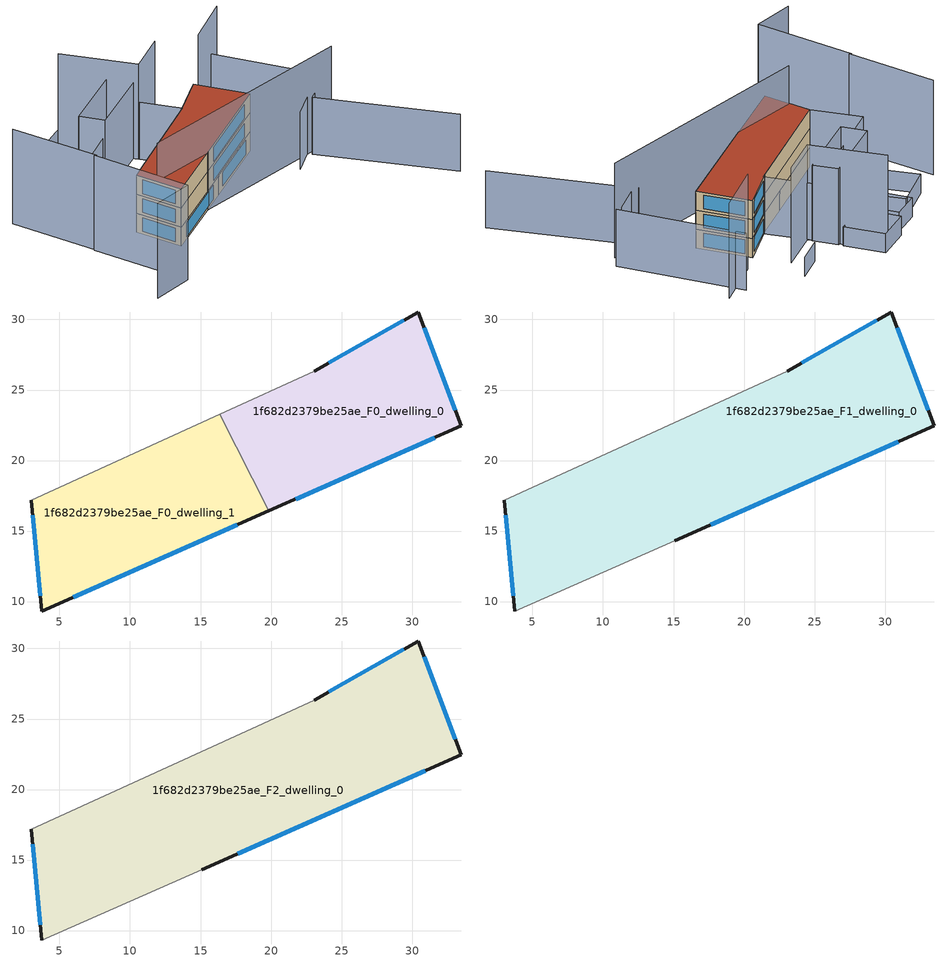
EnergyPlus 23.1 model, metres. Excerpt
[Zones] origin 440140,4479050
1f682d2379be25ae_F0_dwelling_0
 floor ground (EU_floor_Construction): 30.45,30.53 33.49,22.46 19.84,16.43 16.35,23.27 23.08,26.34 z0
 wall outside (EU_wall_Construction): 19.84,16.43 33.49,22.46 30.45,30.53 23.08,26.34 z0:3
 wall adiabatic (EU_wall_Construction): 23.08,26.34 16.35,23.27 z0:3
 wall to 1f682d2379be25ae_F0_dwelling_1 (EU_wall_Construction): 16.35,23.27 19.84,16.43 z0:3
 window (EU_Window_Construction): 21.74,17.27 31.6,21.62 / 29.43,29.95 24.1,26.92 / 33.07,23.58 30.87,29.41 z0.42:2.58
1f682d2379be25ae_F0_dwelling_1
 floor ground (EU_floor_Construction): 16.35,23.27 19.84,16.43 3.73,9.33 3,17.2 z0
 wall outside (EU_wall_Construction): 3,17.2 3.73,9.33 19.84,16.43 z0:3
 wall adiabatic (EU_wall_Construction): 16.35,23.27 3,17.2 z0:3
 window (EU_Window_Construction): 3.1,16.1 3.63,10.42 / 5.97,10.32 17.61,15.44 z0.42:2.58
1f682d2379be25ae_F1_dwelling_0
 floor outside (EU_floor_Construction): 19.61,16.32 15.08,14.32 3.73,9.33 z3
 floor to 1f682d2379be25ae_F0_dwelling_0 (EU_floor_Construction): 30.45,30.53 33.49,22.46 19.84,16.43 16.35,23.27 23.08,26.34 z3
 floor to 1f682d2379be25ae_F0_dwelling_1 (EU_floor_Construction): 16.35,23.27 19.84,16.43 3.73,9.33 3,17.2 z3
 wall outside (EU_wall_Construction): 15.08,14.32 33.49,22.46 30.45,30.53 23.08,26.34 / 3,17.2 3.73,9.33 z3:6
 wall adiabatic (EU_wall_Construction): 3.73,9.33 15.08,14.32 / 23.08,26.34 3,17.2 z3:6
 window (EU_Window_Construction): 17.64,15.45 30.93,21.33 / 3.1,16.1 3.63,10.42 / 29.43,29.95 24.1,26.92 / 33.07,23.58 30.87,29.41 z3.42:5.58
1f682d2379be25ae_F2_dwelling_0
 floor to 1f682d2379be25ae_F1_dwelling_0 (EU_floor_Construction): 30.45,30.53 33.49,22.46 15.08,14.32 3.73,9.33 3,17.2 23.08,26.34 z6
 wall outside (EU_wall_Construction): 15.08,14.32 33.49,22.46 30.45,30.53 23.08,26.34 / 3,17.2 3.73,9.33 z6:9
 wall adiabatic (EU_wall_Construction): 3.73,9.33 15.08,14.32 / 23.08,26.34 3,17.2 z6:9
 window (EU_Window_Construction): 17.64,15.45 30.93,21.33 / 3.1,16.1 3.63,10.42 / 29.43,29.95 24.1,26.92 / 33.07,23.58 30.87,29.41 z6.42:8.58
 roof outside (EU_roof_Construction): 33.49,22.46 30.45,30.53 23.08,26.34 3,17.2 3.73,9.33 15.08,14.32 z9
shading: 33.66,13.12 38.06,15.64 / 48.18,-4.35 38.42,15.02 / 38.42,15.02 44.37,18.01 / 45.33,17.78 39.05,36.83 / 23.66,26.6 3,17.2 / 3,17.2 -0.31,24.46 / -0.31,24.46 20.35,33.86 / 20.35,33.86 23.66,26.6 z0:9; 3.5,13.7 43.5,15.87 / -5.32,17.82 -3.83,1.51 / -3.83,1.51 -11.06,0.85 / -6.58,32.13 -5.14,17.55 / 28.05,35.72 20.95,32.46 / 20.95,32.46 15.95,43.36 / 42.51,36.64 33.79,32.5 z0:15; 30.17,40.11 25.53,37.91 / 9.51,28.53 2.24,25.01 / 2.24,25.01 0.52,28.55 / 0.52,28.55 7.8,32.07 / 7.8,32.07 9.51,28.53 / 9.18,32.78 1.8,29.06 / 1.8,29.06 -1.03,34.69 / -1.03,34.69 6.35,38.41 / 6.35,38.41 9.18,32.78 / 10.36,40.58 12.44,34.85 / 12.44,34.85 7.64,33.11 / 7.64,33.11 5.56,38.84 / 5.56,38.84 10.36,40.58 / 13.24,35.53 11.02,41.56 / 11.02,41.56 16.82,43.69 / 16.82,43.69 19.04,37.66 / 19.04,37.66 13.24,35.53 z0:3; 7.3,31.84 19.23,36.97 / 19.23,36.97 20.79,33.35 / 20.79,33.35 8.86,28.22 / 8.86,28.22 7.3,31.84 z0:12
[Building]
EU S2 Campaign: North Axis=0; Terrain=City; Solar Distribution=FullExterior
[Site:Location]
Madrid: Latitude=40.5; Longitude=-3.5; Time Zone=1; Elevation=609
[SizingPeriod:WeatherFileDays]
AnnualSizingPeriod: Begin Month=1; Begin Day of Month=1; End Month=12; End Day of Month=31; Day of Week for Start Day=Monday; Use Weather File Daylight Saving Period=No; Use Weather File Rain and Snow Indicators=No
[MATERIAL]
EU_InternalMass_Material: Roughness=MediumRough; Thickness=0.1; Conductivity=1; Density=1800; Specific Heat=900; Thermal Absorptance=0.9; Solar Absorptance=0.7; Visible Absorptance=0.7
[MATERIAL:NOMASS] Roughness=MediumRough; Thermal Absorptance=0.9; Solar Absorptance=0.7; Visible Absorptance=0.7
Name | Thermal Resistance
EU_wall_NoMass | 1.60022
EU_roof_NoMass | 1.57597
EU_floor_NoMass | 0.470652
[WINDOWMATERIAL:SIMPLEGLAZINGSYSTEM]
EU_Window_SimpleGlazing: UFactor=3.28802; Solar Heat Gain Coefficient=0.85; Visible Transmittance=0.85
[CONSTRUCTION]
EU_wall_Construction: EU_wall_NoMass
EU_roof_Construction: EU_roof_NoMass
EU_floor_Construction: EU_floor_NoMass
EU_Window_Construction: EU_Window_SimpleGlazing
EU_InternalMass_Construction: EU_InternalMass_Material
[ZONE] Type=1; Multiplier=1; Ceiling Height=autocalculate; Floor Area=autocalculate; Part of Total Floor Area=Yes
Name | Volume
1f682d2379be25ae_F0_dwelling_0 | 367.055
1f682d2379be25ae_F1_dwelling_0 | 734.072
1f682d2379be25ae_F2_dwelling_0 | 734.081
1f682d2379be25ae_F0_dwelling_1 | 366.881
[INTERNALMASS] Construction=EU_InternalMass_Construction
Name | Zone or ZoneList | Surface Area
1f682d2379be25ae_F0_dwelling_0_EU_InternalMass | 1f682d2379be25ae_F0_dwelling_0 | 122.351
1f682d2379be25ae_F0_dwelling_1_EU_InternalMass | 1f682d2379be25ae_F0_dwelling_1 | 122.349
1f682d2379be25ae_F1_dwelling_0_EU_InternalMass | 1f682d2379be25ae_F1_dwelling_0 | 244.694
1f682d2379be25ae_F2_dwelling_0_EU_InternalMass | 1f682d2379be25ae_F2_dwelling_0 | 244.694
[OTHEREQUIPMENT] Fuel Type=Electricity; Design Level Calculation Method=Watts/Area; Power per Zone Floor Area=1; Fraction Latent=0; Fraction Radiant=0; Fraction Lost=0; Carbon Dioxide Generation Rate=0; EndUse Subcategory=EU_Step8_InternalGains
Name | Zone or ZoneList or Space or SpaceList | Schedule
EU_Step8_InternalGain_1f682d2379be25ae_F0_dwelling_0_f000 | 1f682d2379be25ae_F0_dwelling_0 | EU_Step8_GainSchedule_1f682d2379be25ae_F0_dwelling_0_f000
EU_Step8_InternalGain_1f682d2379be25ae_F0_dwelling_1_f000 | 1f682d2379be25ae_F0_dwelling_1 | EU_Step8_GainSchedule_1f682d2379be25ae_F0_dwelling_1_f000
EU_Step8_InternalGain_1f682d2379be25ae_F1_dwelling_0_f000 | 1f682d2379be25ae_F1_dwelling_0 | EU_Step8_GainSchedule_1f682d2379be25ae_F1_dwelling_0_f000
EU_Step8_InternalGain_1f682d2379be25ae_F2_dwelling_0_f000 | 1f682d2379be25ae_F2_dwelling_0 | EU_Step8_GainSchedule_1f682d2379be25ae_F2_dwelling_0_f000
[ZONEVENTILATION:DESIGNFLOWRATE] Schedule=EU_AlwaysOn; Design Flow Rate Calculation Method=AirChanges/Hour; Air Changes per Hour=0.480704; Ventilation Type=Natural; Fan Pressure Rise=0; Fan Total Efficiency=1; Constant Term Coefficient=1; Temperature Term Coefficient=0; Velocity Term Coefficient=0; Velocity Squared Term Coefficient=0; Minimum Indoor Temperature=-100; Maximum Indoor Temperature=100; Delta Temperature=-100; Minimum Outdoor Temperature=-100; Maximum Outdoor Temperature=100; Maximum Wind Speed=40
Name | Zone or ZoneList or Space or SpaceList
EU_ConstantAir_1f682d2379be25ae_F0_dwelling_0 | 1f682d2379be25ae_F0_dwelling_0
EU_ConstantAir_1f682d2379be25ae_F0_dwelling_1 | 1f682d2379be25ae_F0_dwelling_1
EU_ConstantAir_1f682d2379be25ae_F1_dwelling_0 | 1f682d2379be25ae_F1_dwelling_0
EU_ConstantAir_1f682d2379be25ae_F2_dwelling_0 | 1f682d2379be25ae_F2_dwelling_0
[HVACTEMPLATE:THERMOSTAT] Constant Heating Setpoint=20; Constant Cooling Setpoint=50
EU_HeatOnly_1f682d2379be25ae_F0_dwelling_0; EU_HeatOnly_1f682d2379be25ae_F0_dwelling_1; EU_HeatOnly_1f682d2379be25ae_F1_dwelling_0; EU_HeatOnly_1f682d2379be25ae_F2_dwelling_0
[HVACTEMPLATE:ZONE:IDEALLOADSAIRSYSTEM] System Availability Schedule=EU_AlwaysOn; Maximum Heating Supply Air Temperature=50; Minimum Cooling Supply Air Temperature=13; Maximum Heating Supply Air Humidity Ratio=0.0156; Minimum Cooling Supply Air Humidity Ratio=0.0077; Heating Limit=NoLimit; Cooling Limit=NoLimit; Heating Availability Schedule=EU_AlwaysOn; Cooling Availability Schedule=EU_CoolingOff; Dehumidification Control Type=ConstantSensibleHeatRatio; Cooling Sensible Heat Ratio=0.7; Dehumidification Setpoint=60; Humidification Control Type=None; Humidification Setpoint=30; Outdoor Air Method=None; Outdoor Air Flow Rate per Person=0.00944; Outdoor Air Flow Rate per Zone Floor Area=0; Outdoor Air Flow Rate per Zone=0; Demand Controlled Ventilation Type=None; Outdoor Air Economizer Type=NoEconomizer; Heat Recovery Type=None; Sensible Heat Recovery Effectiveness=0.7; Latent Heat Recovery Effectiveness=0.65
Name | Template Thermostat
1f682d2379be25ae_F0_dwelling_0 | EU_HeatOnly_1f682d2379be25ae_F0_dwelling_0
1f682d2379be25ae_F0_dwelling_1 | EU_HeatOnly_1f682d2379be25ae_F0_dwelling_1
1f682d2379be25ae_F1_dwelling_0 | EU_HeatOnly_1f682d2379be25ae_F1_dwelling_0
1f682d2379be25ae_F2_dwelling_0 | EU_HeatOnly_1f682d2379be25ae_F2_dwelling_0
[SIZING:ZONE] Zone Cooling Design Supply Air Temperature Input Method=SupplyAirTemperature; Zone Cooling Design Supply Air Temperature=13; Zone Heating Design Supply Air Temperature Input Method=SupplyAirTemperature; Zone Heating Design Supply Air Temperature=50; Zone Cooling Design Supply Air Humidity Ratio=0.008; Zone Heating Design Supply Air Humidity Ratio=0.008; Cooling Design Air Flow Method=DesignDay; Cooling Design Air Flow Rate=0; Cooling Minimum Air Flow per Zone Floor Area=0.000762; Cooling Minimum Air Flow=0; Cooling Minimum Air Flow Fraction=0.2; Heating Design Air Flow Method=DesignDay; Heating Design Air Flow Rate=0; Heating Maximum Air Flow per Zone Floor Area=0.002032; Heating Maximum Air Flow=0.141576; Heating Maximum Air Flow Fraction=0.3; Account for Dedicated Outdoor Air System=No; Dedicated Outdoor Air System Control Strategy=NeutralSupplyAir; Dedicated Outdoor Air Low Setpoint Temperature for Design=autosize; Dedicated Outdoor Air High Setpoint Temperature for Design=autosize; Zone Load Sizing Method=Sensible Load Only No Latent Load; Zone Latent Cooling Design Supply Air Humidity Ratio Input Method=HumidityRatioDifference; Zone Cooling Design Supply Air Humidity Ratio Difference=0.005; Zone Latent Heating Design Supply Air Humidity Ratio Input Method=HumidityRatioDifference; Zone Humidification Design Supply Air Humidity Ratio Difference=0.005
1f682d2379be25ae_F0_dwelling_0; 1f682d2379be25ae_F0_dwelling_1; 1f682d2379be25ae_F1_dwelling_0; 1f682d2379be25ae_F2_dwelling_0
[SCHEDULE:CONSTANT]
Name | Hourly Value
EU_AlwaysOn | 1
EU_CoolingOff | 0
[SCHEDULE:FILE] Column Number=1; Rows to Skip at Top=0; Number of Hours of Data=8760; Column Separator=Comma; Interpolate to Timestep=No; Minutes per Item=60; Adjust Schedule for Daylight Savings=Yes
Name | File
EU_Step8_GainSchedule_1f682d2379be25ae_F0_dwelling_0_f000 | ../../schedules/1f682d2379be25ae/1f682d2379be25ae_F0_dwelling_0_f000_gain.csv
EU_Step8_GainSchedule_1f682d2379be25ae_F0_dwelling_1_f000 | ../../schedules/1f682d2379be25ae/1f682d2379be25ae_F0_dwelling_1_f000_gain.csv
EU_Step8_GainSchedule_1f682d2379be25ae_F1_dwelling_0_f000 | ../../schedules/1f682d2379be25ae/1f682d2379be25ae_F1_dwelling_0_f000_gain.csv
EU_Step8_GainSchedule_1f682d2379be25ae_F2_dwelling_0_f000 | ../../schedules/1f682d2379be25ae/1f682d2379be25ae_F2_dwelling_0_f000_gain.csv
